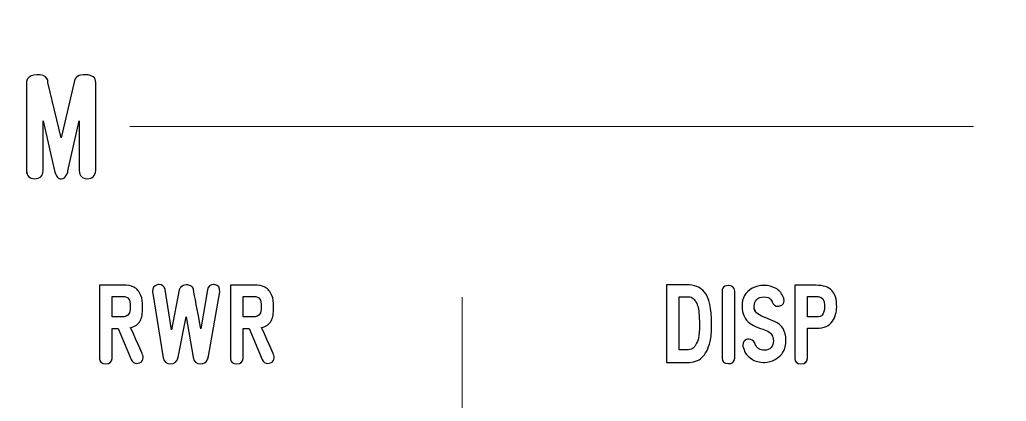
# Model space of a CAD drawing. Header units: millimetres. Extents: x -337 to -166, y 185 to 501.
# Drawn here: x -250.44 to -213.03, y 425.56 to 440.03 of the extents above; entities that cross this region are included whole.
import ezdxf

# ---------------------------------------------------------------- set-up
doc = ezdxf.new("R2010")
doc.units = ezdxf.units.MM
doc.header["$MEASUREMENT"] = 0
doc.layers.add('Layer 1', color=7, linetype='Continuous')

msp = doc.modelspace()

# ---------------------------------------------------------------- linework, layer by layer
at = {"layer": 'Layer 1', "color": 250}
msp.add_open_spline([(-311.1169, 450.5214), (-311.1169, 450.5214), (-166.2022, 448.6773), (-166.2022, 448.6773), (-166.2022, 448.6773), (-166.2022, 448.6773), (-166.2022, 441.2629), (-166.2022, 441.2629), (-166.2022, 441.2629), (-166.2022, 440.7156), (-166.6526, 440.2628), (-167.2023, 440.2628), (-167.2023, 440.2628), (-167.2023, 440.2628), (-170.6737, 440.2628), (-170.6737, 440.2628), (-170.6737, 440.2628), (-170.6737, 440.2628), (-170.6739, 440.2624), (-170.6739, 440.2624), (-170.6739, 440.2624), (-170.7003, 440.2628), (-170.7268, 440.2633), (-170.7533, 440.2633), (-170.7533, 440.2633), (-170.7533, 440.2633), (-170.7731, 440.2635), (-170.7731, 440.2635), (-170.7731, 440.2635), (-174.1442, 440.2612), (-176.8765, 437.5041), (-176.8765, 434.1087), (-176.8765, 434.1087), (-176.8765, 430.7102), (-174.139, 427.9541), (-170.7638, 427.9541), (-170.7638, 427.9541), (-170.7337, 427.9541), (-170.7038, 427.9541), (-170.6737, 427.9549), (-170.6737, 427.9549), (-170.6737, 427.9549), (-170.6737, 427.9541), (-170.6737, 427.9541), (-170.6737, 427.9541), (-170.6737, 427.9541), (-167.2022, 427.9541), (-167.2022, 427.9541), (-167.2022, 427.9541), (-166.654, 427.9541), (-166.2023, 427.4996), (-166.2023, 426.9542), (-166.2023, 426.9542), (-166.2023, 426.9542), (-166.2022, 412.3466), (-166.2022, 412.3466), (-166.2022, 412.3466), (-166.2022, 411.8011), (-166.6543, 411.3465), (-167.2023, 411.3465), (-167.2023, 411.3465), (-167.2023, 411.3465), (-170.6737, 411.3467), (-170.6737, 411.3467), (-170.6737, 411.3467), (-170.6737, 411.3467), (-170.6739, 411.3451), (-170.6739, 411.3451), (-170.6739, 411.3451), (-170.7038, 411.3459), (-170.7336, 411.3465), (-170.7638, 411.3465), (-170.7638, 411.3465), (-174.1391, 411.3467), (-176.8764, 408.59), (-176.8764, 405.1916), (-176.8764, 405.1916), (-176.8764, 405.1916), (-176.8871, 401.4329), (-176.8871, 401.4329), (-176.8871, 401.4329), (-176.8871, 400.8833), (-177.3394, 400.4335), (-177.8871, 400.4335), (-177.8871, 400.4335), (-177.8871, 400.4335), (-299.817, 400.4336), (-299.817, 400.4336), (-299.817, 400.4336), (-300.0898, 400.4336), (-300.33, 400.5321), (-300.5245, 400.7267), (-300.5245, 400.7267), (-300.719, 400.9214), (-300.817, 401.159), (-300.817, 401.4346), (-300.817, 401.4346), (-300.817, 401.4346), (-300.8018, 405.5958), (-300.8018, 405.5958), (-300.8018, 405.5958), (-300.8018, 408.9944), (-303.539, 411.7505), (-306.9143, 411.7505), (-306.9143, 411.7505), (-306.9444, 411.7505), (-306.9744, 411.7497), (-307.0041, 411.7489), (-307.0041, 411.7489), (-307.0041, 411.7489), (-307.0041, 411.7505), (-307.0041, 411.7505), (-307.0041, 411.7505), (-307.0041, 411.7505), (-310.2021, 411.7505), (-310.2021, 411.7505), (-310.2021, 411.7505), (-310.7504, 411.7505), (-311.2021, 412.1997), (-311.2021, 412.7505), (-311.2021, 412.7505), (-311.2021, 412.7505), (-311.2021, 426.9574), (-311.2021, 426.9574), (-311.2021, 426.9574), (-311.2021, 427.508), (-310.7504, 427.9572), (-310.2021, 427.9572), (-310.2021, 427.9572), (-310.2021, 427.9572), (-307.0041, 427.9573), (-307.0041, 427.9573), (-307.0041, 427.9573), (-307.0041, 427.9573), (-307.0043, 427.9593), (-307.0043, 427.9593), (-307.0043, 427.9593), (-306.9756, 427.9587), (-306.9466, 427.9574), (-306.9178, 427.9578), (-306.9178, 427.9578), (-306.9178, 427.9578), (-306.9016, 427.9579), (-306.9016, 427.9579), (-306.9016, 427.9579), (-303.5321, 427.9617), (-300.8018, 430.7181), (-300.8018, 434.1129), (-300.8018, 434.1129), (-300.8018, 437.5117), (-303.539, 440.2676), (-306.9143, 440.2676), (-306.9143, 440.2676), (-306.9444, 440.2678), (-306.9744, 440.2668), (-307.0041, 440.266), (-307.0041, 440.266), (-307.0041, 440.266), (-307.0041, 440.2678), (-307.0041, 440.2678), (-307.0041, 440.2678), (-307.0041, 440.2678), (-310.1021, 440.2678), (-310.1021, 440.2678), (-310.1021, 440.2678), (-310.6511, 440.2678), (-311.1021, 440.7169), (-311.1021, 441.2676), (-311.1021, 441.2676), (-311.1021, 441.2676), (-311.1169, 450.5214), (-311.1169, 450.5214)], degree=3, knots=[0, 0, 0, 0, 0.0227273, 0.0227273, 0.0227273, 0.0227273, 0.0454545, 0.0454545, 0.0454545, 0.0454545, 0.0681818, 0.0681818, 0.0681818, 0.0681818, 0.0909091, 0.0909091, 0.0909091, 0.0909091, 0.1136364, 0.1136364, 0.1136364, 0.1136364, 0.1363636, 0.1363636, 0.1363636, 0.1363636, 0.1590909, 0.1590909, 0.1590909, 0.1590909, 0.1818182, 0.1818182, 0.1818182, 0.1818182, 0.2045455, 0.2045455, 0.2045455, 0.2045455, 0.2272727, 0.2272727, 0.2272727, 0.2272727, 0.25, 0.25, 0.25, 0.25, 0.2727273, 0.2727273, 0.2727273, 0.2727273, 0.2954545, 0.2954545, 0.2954545, 0.2954545, 0.3181818, 0.3181818, 0.3181818, 0.3181818, 0.3409091, 0.3409091, 0.3409091, 0.3409091, 0.3636364, 0.3636364, 0.3636364, 0.3636364, 0.3863636, 0.3863636, 0.3863636, 0.3863636, 0.4090909, 0.4090909, 0.4090909, 0.4090909, 0.4318182, 0.4318182, 0.4318182, 0.4318182, 0.4545455, 0.4545455, 0.4545455, 0.4545455, 0.4772727, 0.4772727, 0.4772727, 0.4772727, 0.5, 0.5, 0.5, 0.5, 0.5227273, 0.5227273, 0.5227273, 0.5227273, 0.5454545, 0.5454545, 0.5454545, 0.5454545, 0.5681818, 0.5681818, 0.5681818, 0.5681818, 0.5909091, 0.5909091, 0.5909091, 0.5909091, 0.6136364, 0.6136364, 0.6136364, 0.6136364, 0.6363636, 0.6363636, 0.6363636, 0.6363636, 0.6590909, 0.6590909, 0.6590909, 0.6590909, 0.6818182, 0.6818182, 0.6818182, 0.6818182, 0.7045455, 0.7045455, 0.7045455, 0.7045455, 0.7272727, 0.7272727, 0.7272727, 0.7272727, 0.75, 0.75, 0.75, 0.75, 0.7727273, 0.7727273, 0.7727273, 0.7727273, 0.7954545, 0.7954545, 0.7954545, 0.7954545, 0.8181818, 0.8181818, 0.8181818, 0.8181818, 0.8409091, 0.8409091, 0.8409091, 0.8409091, 0.8636364, 0.8636364, 0.8636364, 0.8636364, 0.8863636, 0.8863636, 0.8863636, 0.8863636, 0.9090909, 0.9090909, 0.9090909, 0.9090909, 0.9318182, 0.9318182, 0.9318182, 0.9318182, 0.9545455, 0.9545455, 0.9545455, 0.9545455, 1, 1, 1, 1], dxfattribs=at)
at = {"layer": 'Layer 1', "color": 7}
for points, knots in [([(-248.18, 434.3103), (-248.18, 434.3103), (-248.18, 436.1895), (-248.18, 436.1895), (-248.18, 436.1895), (-248.18, 436.1895), (-248.6052, 434.2956), (-248.6052, 434.2956), (-248.6052, 434.2956), (-248.6182, 434.2384), (-248.6345, 434.1885), (-248.6557, 434.1477), (-248.6557, 434.1477), (-248.7063, 434.0465), (-248.7716, 433.9959), (-248.8516, 433.9943), (-248.8516, 433.9943), (-248.9805, 433.9894), (-249.0686, 434.0898), (-249.1143, 434.2954), (-249.1143, 434.2954), (-249.1143, 434.2954), (-249.5517, 436.1887), (-249.5517, 436.1887), (-249.5517, 436.1887), (-249.5517, 436.1887), (-249.5517, 434.3103), (-249.5517, 434.3103), (-249.5517, 434.3103), (-249.5615, 434.0997), (-249.6651, 433.9967), (-249.8626, 434.0016), (-249.8626, 434.0016), (-250.0682, 434.0067), (-250.1735, 434.1093), (-250.1784, 434.3101), (-250.1784, 434.3101), (-250.1784, 434.3101), (-250.1784, 437.6476), (-250.1784, 437.6476), (-250.1784, 437.6476), (-250.1751, 437.7014), (-250.1612, 437.7486), (-250.1351, 437.7886), (-250.1351, 437.7886), (-250.0731, 437.8841), (-249.9581, 437.9347), (-249.7891, 437.9412), (-249.7891, 437.9412), (-249.5949, 437.9478), (-249.466, 437.9004), (-249.4024, 437.8), (-249.4024, 437.8), (-249.3754, 437.7585), (-249.3624, 437.7078), (-249.364, 437.6466), (-249.364, 437.6466), (-249.364, 437.6466), (-248.8614, 435.5513), (-248.8614, 435.5513), (-248.8614, 435.5513), (-248.8614, 435.5513), (-248.3661, 437.6565), (-248.3661, 437.6565), (-248.3661, 437.6565), (-248.3457, 437.8573), (-248.2021, 437.9526), (-247.9361, 437.9412), (-247.9361, 437.9412), (-247.679, 437.9316), (-247.5509, 437.8343), (-247.5509, 437.6491), (-247.5509, 437.6491), (-247.5509, 437.6491), (-247.5509, 434.3103), (-247.5509, 434.3103), (-247.5509, 434.3103), (-247.5762, 434.0997), (-247.6815, 433.9967), (-247.8667, 434.0016), (-247.8667, 434.0016), (-248.0642, 434.0067), (-248.1686, 434.1093), (-248.18, 434.3103)], [0, 0, 0, 0, 0.0454545, 0.0454545, 0.0454545, 0.0454545, 0.0909091, 0.0909091, 0.0909091, 0.0909091, 0.1363636, 0.1363636, 0.1363636, 0.1363636, 0.1818182, 0.1818182, 0.1818182, 0.1818182, 0.2272727, 0.2272727, 0.2272727, 0.2272727, 0.2727273, 0.2727273, 0.2727273, 0.2727273, 0.3181818, 0.3181818, 0.3181818, 0.3181818, 0.3636364, 0.3636364, 0.3636364, 0.3636364, 0.4090909, 0.4090909, 0.4090909, 0.4090909, 0.4545455, 0.4545455, 0.4545455, 0.4545455, 0.5, 0.5, 0.5, 0.5, 0.5454545, 0.5454545, 0.5454545, 0.5454545, 0.5909091, 0.5909091, 0.5909091, 0.5909091, 0.6363636, 0.6363636, 0.6363636, 0.6363636, 0.6818182, 0.6818182, 0.6818182, 0.6818182, 0.7272727, 0.7272727, 0.7272727, 0.7272727, 0.7727273, 0.7727273, 0.7727273, 0.7727273, 0.8181818, 0.8181818, 0.8181818, 0.8181818, 0.8636364, 0.8636364, 0.8636364, 0.8636364, 0.9090909, 0.9090909, 0.9090909, 0.9090909, 1, 1, 1, 1]), ([(-248.18, 434.3103), (-248.18, 434.3103), (-248.18, 436.1895), (-248.18, 436.1895), (-248.18, 436.1895), (-248.18, 436.1895), (-248.6052, 434.2956), (-248.6052, 434.2956), (-248.6052, 434.2956), (-248.6182, 434.2384), (-248.6345, 434.1885), (-248.6557, 434.1477), (-248.6557, 434.1477), (-248.7063, 434.0465), (-248.7716, 433.9959), (-248.8516, 433.9943), (-248.8516, 433.9943), (-248.9805, 433.9894), (-249.0686, 434.0898), (-249.1143, 434.2954), (-249.1143, 434.2954), (-249.1143, 434.2954), (-249.5517, 436.1887), (-249.5517, 436.1887), (-249.5517, 436.1887), (-249.5517, 436.1887), (-249.5517, 434.3103), (-249.5517, 434.3103), (-249.5517, 434.3103), (-249.5615, 434.0997), (-249.6651, 433.9967), (-249.8626, 434.0016), (-249.8626, 434.0016), (-250.0682, 434.0067), (-250.1784, 434.1093), (-250.1784, 434.3101), (-250.1784, 434.3101), (-250.1784, 434.3101), (-250.1784, 437.6476), (-250.1784, 437.6476), (-250.1784, 437.6476), (-250.1784, 437.7014), (-250.1612, 437.7486), (-250.1351, 437.7886), (-250.1351, 437.7886), (-250.0731, 437.8841), (-249.9581, 437.9347), (-249.7891, 437.9412), (-249.7891, 437.9412), (-249.5949, 437.9478), (-249.466, 437.9004), (-249.4024, 437.8), (-249.4024, 437.8), (-249.3754, 437.7585), (-249.364, 437.7078), (-249.364, 437.6466), (-249.364, 437.6466), (-249.364, 437.6466), (-248.8614, 435.5513), (-248.8614, 435.5513), (-248.8614, 435.5513), (-248.8614, 435.5513), (-248.3661, 437.6565), (-248.3661, 437.6565), (-248.3661, 437.6565), (-248.3457, 437.8573), (-248.2021, 437.9526), (-247.9361, 437.9412), (-247.9361, 437.9412), (-247.679, 437.9316), (-247.5509, 437.8343), (-247.5509, 437.6491), (-247.5509, 437.6491), (-247.5509, 437.6491), (-247.5509, 434.3103), (-247.5509, 434.3103), (-247.5509, 434.3103), (-247.5762, 434.0997), (-247.6815, 433.9967), (-247.8667, 434.0016), (-247.8667, 434.0016), (-248.0642, 434.0067), (-248.1686, 434.1093), (-248.18, 434.3103)], [0, 0, 0, 0, 0.0454545, 0.0454545, 0.0454545, 0.0454545, 0.0909091, 0.0909091, 0.0909091, 0.0909091, 0.1363636, 0.1363636, 0.1363636, 0.1363636, 0.1818182, 0.1818182, 0.1818182, 0.1818182, 0.2272727, 0.2272727, 0.2272727, 0.2272727, 0.2727273, 0.2727273, 0.2727273, 0.2727273, 0.3181818, 0.3181818, 0.3181818, 0.3181818, 0.3636364, 0.3636364, 0.3636364, 0.3636364, 0.4090909, 0.4090909, 0.4090909, 0.4090909, 0.4545455, 0.4545455, 0.4545455, 0.4545455, 0.5, 0.5, 0.5, 0.5, 0.5454545, 0.5454545, 0.5454545, 0.5454545, 0.5909091, 0.5909091, 0.5909091, 0.5909091, 0.6363636, 0.6363636, 0.6363636, 0.6363636, 0.6818182, 0.6818182, 0.6818182, 0.6818182, 0.7272727, 0.7272727, 0.7272727, 0.7272727, 0.7727273, 0.7727273, 0.7727273, 0.7727273, 0.8181818, 0.8181818, 0.8181818, 0.8181818, 0.8636364, 0.8636364, 0.8636364, 0.8636364, 0.9090909, 0.9090909, 0.9090909, 0.9090909, 1, 1, 1, 1]), ([(-246.2044, 427.1514), (-246.2044, 427.1514), (-246.7025, 428.3228), (-246.7025, 428.3228), (-246.7025, 428.3228), (-246.7822, 428.3266), (-246.8589, 428.3271), (-246.9325, 428.3246), (-246.9325, 428.3246), (-246.9325, 428.3246), (-246.9325, 427.1875), (-246.9325, 427.1875), (-246.9325, 427.1875), (-246.9453, 427.0482), (-247.0226, 426.9789), (-247.1643, 426.9789), (-247.1643, 426.9789), (-247.3318, 426.979), (-247.4146, 427.0482), (-247.4121, 427.1875), (-247.4121, 427.1875), (-247.4121, 427.1875), (-247.4121, 429.9655), (-247.4121, 429.9655), (-247.4121, 429.9655), (-247.4121, 429.9655), (-246.5227, 429.9655), (-246.5227, 429.9655), (-246.5227, 429.9655), (-246.3504, 429.9655), (-246.2124, 429.939), (-246.1093, 429.8863), (-246.1093, 429.8863), (-245.9909, 429.825), (-245.9008, 429.7207), (-245.8394, 429.5716), (-245.8394, 429.5716), (-245.7965, 429.4674), (-245.775, 429.3232), (-245.775, 429.1386), (-245.775, 429.1386), (-245.775, 428.8995), (-245.8063, 428.7227), (-245.8683, 428.6086), (-245.8683, 428.6086), (-245.937, 428.4829), (-246.0596, 428.3989), (-246.2369, 428.3572), (-246.2369, 428.3572), (-246.2369, 428.3572), (-246.2387, 428.3627), (-246.2387, 428.3627), (-246.2387, 428.3627), (-245.9222, 427.6616), (-245.7652, 427.3095), (-245.7677, 427.3058), (-245.7677, 427.3058), (-245.7609, 427.2796), (-245.7573, 427.2525), (-245.7573, 427.2249), (-245.7573, 427.2249), (-245.7573, 427.1157), (-245.8039, 427.0464), (-245.8971, 427.0163), (-245.8971, 427.0163), (-245.9308, 427.006), (-245.9621, 427.0004), (-245.9922, 427.0004), (-245.9922, 427.0004), (-246.0903, 427.0004), (-246.1608, 427.0507), (-246.2044, 427.1514)], [0, 0, 0, 0, 0.0526316, 0.0526316, 0.0526316, 0.0526316, 0.1052632, 0.1052632, 0.1052632, 0.1052632, 0.1578947, 0.1578947, 0.1578947, 0.1578947, 0.2105263, 0.2105263, 0.2105263, 0.2105263, 0.2631579, 0.2631579, 0.2631579, 0.2631579, 0.3157895, 0.3157895, 0.3157895, 0.3157895, 0.3684211, 0.3684211, 0.3684211, 0.3684211, 0.4210526, 0.4210526, 0.4210526, 0.4210526, 0.4736842, 0.4736842, 0.4736842, 0.4736842, 0.5263158, 0.5263158, 0.5263158, 0.5263158, 0.5789474, 0.5789474, 0.5789474, 0.5789474, 0.6315789, 0.6315789, 0.6315789, 0.6315789, 0.6842105, 0.6842105, 0.6842105, 0.6842105, 0.7368421, 0.7368421, 0.7368421, 0.7368421, 0.7894737, 0.7894737, 0.7894737, 0.7894737, 0.8421053, 0.8421053, 0.8421053, 0.8421053, 0.8947368, 0.8947368, 0.8947368, 0.8947368, 1, 1, 1, 1]), ([(-246.2044, 427.1514), (-246.2044, 427.1514), (-246.7025, 428.3228), (-246.7025, 428.3228), (-246.7025, 428.3228), (-246.7822, 428.3266), (-246.8589, 428.3271), (-246.9325, 428.3246), (-246.9325, 428.3246), (-246.9325, 428.3246), (-246.9325, 427.1875), (-246.9325, 427.1875), (-246.9325, 427.1875), (-246.9453, 427.0482), (-247.0226, 426.9789), (-247.1643, 426.9789), (-247.1643, 426.9789), (-247.3318, 426.979), (-247.4121, 427.0482), (-247.4121, 427.1875), (-247.4121, 427.1875), (-247.4121, 427.1875), (-247.4121, 429.9655), (-247.4121, 429.9655), (-247.4121, 429.9655), (-247.4121, 429.9655), (-246.5227, 429.9655), (-246.5227, 429.9655), (-246.5227, 429.9655), (-246.3504, 429.9655), (-246.2124, 429.939), (-246.1093, 429.8863), (-246.1093, 429.8863), (-245.9909, 429.825), (-245.9008, 429.7207), (-245.8394, 429.5716), (-245.8394, 429.5716), (-245.7965, 429.4674), (-245.775, 429.3232), (-245.775, 429.1386), (-245.775, 429.1386), (-245.775, 428.8995), (-245.8063, 428.7227), (-245.8683, 428.6086), (-245.8683, 428.6086), (-245.937, 428.4829), (-246.0596, 428.3989), (-246.2369, 428.3572), (-246.2369, 428.3572), (-246.2369, 428.3572), (-246.2387, 428.3627), (-246.2387, 428.3627), (-246.2387, 428.3627), (-245.9222, 427.6616), (-245.7677, 427.3058), (-245.7677, 427.3058), (-245.7677, 427.3058), (-245.7609, 427.2796), (-245.7573, 427.2525), (-245.7573, 427.2249), (-245.7573, 427.2249), (-245.7573, 427.1157), (-245.8039, 427.0464), (-245.8971, 427.0163), (-245.8971, 427.0163), (-245.9308, 427.006), (-245.9621, 427.0004), (-245.9922, 427.0004), (-245.9922, 427.0004), (-246.0903, 427.0004), (-246.1608, 427.0507), (-246.2044, 427.1514)], [0, 0, 0, 0, 0.0526316, 0.0526316, 0.0526316, 0.0526316, 0.1052632, 0.1052632, 0.1052632, 0.1052632, 0.1578947, 0.1578947, 0.1578947, 0.1578947, 0.2105263, 0.2105263, 0.2105263, 0.2105263, 0.2631579, 0.2631579, 0.2631579, 0.2631579, 0.3157895, 0.3157895, 0.3157895, 0.3157895, 0.3684211, 0.3684211, 0.3684211, 0.3684211, 0.4210526, 0.4210526, 0.4210526, 0.4210526, 0.4736842, 0.4736842, 0.4736842, 0.4736842, 0.5263158, 0.5263158, 0.5263158, 0.5263158, 0.5789474, 0.5789474, 0.5789474, 0.5789474, 0.6315789, 0.6315789, 0.6315789, 0.6315789, 0.6842105, 0.6842105, 0.6842105, 0.6842105, 0.7368421, 0.7368421, 0.7368421, 0.7368421, 0.7894737, 0.7894737, 0.7894737, 0.7894737, 0.8421053, 0.8421053, 0.8421053, 0.8421053, 0.8947368, 0.8947368, 0.8947368, 0.8947368, 1, 1, 1, 1]), ([(-243.2785, 427.2685), (-243.2865, 427.2133), (-243.3025, 427.166), (-243.3252, 427.1261), (-243.3252, 427.1261), (-243.3779, 427.0306), (-243.4602, 426.982), (-243.5724, 426.9808), (-243.5724, 426.9808), (-243.7386, 426.9784), (-243.8343, 427.0636), (-243.8595, 427.2359), (-243.8595, 427.2359), (-243.8595, 427.2359), (-244.1214, 428.7602), (-244.1214, 428.7602), (-244.1214, 428.7602), (-244.1214, 428.7602), (-244.4287, 427.236), (-244.4287, 427.236), (-244.4287, 427.236), (-244.4697, 427.06), (-244.5655, 426.9746), (-244.7163, 426.9808), (-244.7163, 426.9808), (-244.8788, 426.9869), (-244.9715, 427.0636), (-244.993, 427.2108), (-244.993, 427.2108), (-244.993, 427.2108), (-245.3971, 429.7244), (-245.3971, 429.7244), (-245.3971, 429.7244), (-245.4081, 429.8637), (-245.3493, 429.9482), (-245.2205, 429.9777), (-245.2205, 429.9777), (-245.1953, 429.9839), (-245.1715, 429.9869), (-245.1488, 429.9869), (-245.1488, 429.9869), (-245.0353, 429.9869), (-244.9599, 429.9255), (-244.9212, 429.8022), (-244.9212, 429.8022), (-244.9212, 429.8022), (-244.6802, 428.2676), (-244.6802, 428.2676), (-244.6802, 428.2676), (-244.6802, 428.2676), (-244.3906, 429.7821), (-244.3906, 429.7821), (-244.3906, 429.7821), (-244.3765, 429.8188), (-244.3581, 429.8507), (-244.3348, 429.8771), (-244.3348, 429.8771), (-244.2801, 429.9417), (-244.2085, 429.9752), (-244.1214, 429.9777), (-244.1214, 429.9777), (-244.0588, 429.9802), (-244.0036, 429.9672), (-243.9539, 429.9396), (-243.9539, 429.9396), (-243.8968, 429.9091), (-243.8625, 429.8642), (-243.8515, 429.8071), (-243.8515, 429.8071), (-243.7986, 429.5448), (-243.7037, 429.046), (-243.5657, 428.3118), (-243.5657, 428.3118), (-243.5657, 428.3118), (-243.3203, 429.7895), (-243.3203, 429.7895), (-243.3203, 429.7895), (-243.2841, 429.9212), (-243.2069, 429.9869), (-243.0885, 429.9869), (-243.0885, 429.9869), (-243.0688, 429.9869), (-243.0492, 429.985), (-243.029, 429.9813), (-243.029, 429.9813), (-242.8996, 429.9587), (-242.8407, 429.8666), (-242.8529, 429.7066), (-242.8529, 429.7066), (-242.8529, 429.7066), (-243.2785, 427.2685), (-243.2785, 427.2685)], [0, 0, 0, 0, 0.0416667, 0.0416667, 0.0416667, 0.0416667, 0.0833333, 0.0833333, 0.0833333, 0.0833333, 0.125, 0.125, 0.125, 0.125, 0.1666667, 0.1666667, 0.1666667, 0.1666667, 0.2083333, 0.2083333, 0.2083333, 0.2083333, 0.25, 0.25, 0.25, 0.25, 0.2916667, 0.2916667, 0.2916667, 0.2916667, 0.3333333, 0.3333333, 0.3333333, 0.3333333, 0.375, 0.375, 0.375, 0.375, 0.4166667, 0.4166667, 0.4166667, 0.4166667, 0.4583333, 0.4583333, 0.4583333, 0.4583333, 0.5, 0.5, 0.5, 0.5, 0.5416667, 0.5416667, 0.5416667, 0.5416667, 0.5833333, 0.5833333, 0.5833333, 0.5833333, 0.625, 0.625, 0.625, 0.625, 0.6666667, 0.6666667, 0.6666667, 0.6666667, 0.7083333, 0.7083333, 0.7083333, 0.7083333, 0.75, 0.75, 0.75, 0.75, 0.7916667, 0.7916667, 0.7916667, 0.7916667, 0.8333333, 0.8333333, 0.8333333, 0.8333333, 0.875, 0.875, 0.875, 0.875, 0.9166667, 0.9166667, 0.9166667, 0.9166667, 1, 1, 1, 1]), ([(-243.2785, 427.2685), (-243.2865, 427.2133), (-243.3025, 427.166), (-243.3252, 427.1261), (-243.3252, 427.1261), (-243.3779, 427.0306), (-243.4602, 426.982), (-243.5724, 426.9808), (-243.5724, 426.9808), (-243.7386, 426.9784), (-243.8343, 427.0636), (-243.8595, 427.2359), (-243.8595, 427.2359), (-243.8595, 427.2359), (-244.1214, 428.7602), (-244.1214, 428.7602), (-244.1214, 428.7602), (-244.1214, 428.7602), (-244.4287, 427.236), (-244.4287, 427.236), (-244.4287, 427.236), (-244.4697, 427.06), (-244.5655, 426.9746), (-244.7163, 426.9808), (-244.7163, 426.9808), (-244.8788, 426.9869), (-244.9715, 427.0636), (-244.993, 427.2108), (-244.993, 427.2108), (-244.993, 427.2108), (-245.3971, 429.7244), (-245.3971, 429.7244), (-245.3971, 429.7244), (-245.4081, 429.8637), (-245.3493, 429.9482), (-245.2205, 429.9777), (-245.2205, 429.9777), (-245.2205, 429.9777), (-245.1488, 429.9869), (-245.1488, 429.9869), (-245.1488, 429.9869), (-245.0353, 429.9869), (-244.9599, 429.9255), (-244.9212, 429.8022), (-244.9212, 429.8022), (-244.9212, 429.8022), (-244.6802, 428.2676), (-244.6802, 428.2676), (-244.6802, 428.2676), (-244.6802, 428.2676), (-244.3906, 429.7821), (-244.3906, 429.7821), (-244.3906, 429.7821), (-244.3765, 429.8188), (-244.3581, 429.8507), (-244.3348, 429.8771), (-244.3348, 429.8771), (-244.2801, 429.9417), (-244.2085, 429.9752), (-244.1214, 429.9777), (-244.1214, 429.9777), (-244.0588, 429.9802), (-244.0036, 429.9672), (-243.9539, 429.9396), (-243.9539, 429.9396), (-243.8968, 429.9091), (-243.8625, 429.8642), (-243.8515, 429.8071), (-243.8515, 429.8071), (-243.7986, 429.5448), (-243.7037, 429.046), (-243.5657, 428.3118), (-243.5657, 428.3118), (-243.5657, 428.3118), (-243.3203, 429.7895), (-243.3203, 429.7895), (-243.3203, 429.7895), (-243.2841, 429.9212), (-243.2069, 429.9869), (-243.0885, 429.9869), (-243.0885, 429.9869), (-243.0885, 429.9869), (-243.029, 429.9813), (-243.029, 429.9813), (-243.029, 429.9813), (-242.8996, 429.9587), (-242.8407, 429.8666), (-242.8529, 429.7066), (-242.8529, 429.7066), (-242.8529, 429.7066), (-243.2785, 427.2685), (-243.2785, 427.2685)], [0, 0, 0, 0, 0.0416667, 0.0416667, 0.0416667, 0.0416667, 0.0833333, 0.0833333, 0.0833333, 0.0833333, 0.125, 0.125, 0.125, 0.125, 0.1666667, 0.1666667, 0.1666667, 0.1666667, 0.2083333, 0.2083333, 0.2083333, 0.2083333, 0.25, 0.25, 0.25, 0.25, 0.2916667, 0.2916667, 0.2916667, 0.2916667, 0.3333333, 0.3333333, 0.3333333, 0.3333333, 0.375, 0.375, 0.375, 0.375, 0.4166667, 0.4166667, 0.4166667, 0.4166667, 0.4583333, 0.4583333, 0.4583333, 0.4583333, 0.5, 0.5, 0.5, 0.5, 0.5416667, 0.5416667, 0.5416667, 0.5416667, 0.5833333, 0.5833333, 0.5833333, 0.5833333, 0.625, 0.625, 0.625, 0.625, 0.6666667, 0.6666667, 0.6666667, 0.6666667, 0.7083333, 0.7083333, 0.7083333, 0.7083333, 0.75, 0.75, 0.75, 0.75, 0.7916667, 0.7916667, 0.7916667, 0.7916667, 0.8333333, 0.8333333, 0.8333333, 0.8333333, 0.875, 0.875, 0.875, 0.875, 0.9166667, 0.9166667, 0.9166667, 0.9166667, 1, 1, 1, 1]), ([(-241.2373, 427.1514), (-241.2373, 427.1514), (-241.7354, 428.3228), (-241.7354, 428.3228), (-241.7354, 428.3228), (-241.815, 428.3266), (-241.8918, 428.3271), (-241.9654, 428.3246), (-241.9654, 428.3246), (-241.9654, 428.3246), (-241.9653, 427.1875), (-241.9653, 427.1875), (-241.9653, 427.1875), (-241.9781, 427.0482), (-242.0555, 426.9789), (-242.1972, 426.9789), (-242.1972, 426.9789), (-242.3646, 426.979), (-242.4475, 427.0482), (-242.445, 427.1875), (-242.445, 427.1875), (-242.445, 427.1875), (-242.445, 429.9655), (-242.445, 429.9655), (-242.445, 429.9655), (-242.445, 429.9655), (-241.5556, 429.9655), (-241.5556, 429.9655), (-241.5556, 429.9655), (-241.3832, 429.9655), (-241.2453, 429.939), (-241.1422, 429.8863), (-241.1422, 429.8863), (-241.0238, 429.825), (-240.9337, 429.7207), (-240.8723, 429.5716), (-240.8723, 429.5716), (-240.8294, 429.4674), (-240.8079, 429.3232), (-240.8079, 429.1386), (-240.8079, 429.1386), (-240.8079, 428.8995), (-240.8392, 428.7227), (-240.9012, 428.6086), (-240.9012, 428.6086), (-240.9699, 428.4829), (-241.0925, 428.3989), (-241.2698, 428.3572), (-241.2698, 428.3572), (-241.2698, 428.3572), (-241.2715, 428.3627), (-241.2715, 428.3627), (-241.2715, 428.3627), (-240.9551, 427.6616), (-240.7981, 427.3095), (-240.8006, 427.3058), (-240.8006, 427.3058), (-240.7938, 427.2796), (-240.7902, 427.2525), (-240.7902, 427.2249), (-240.7902, 427.2249), (-240.7902, 427.1157), (-240.8368, 427.0464), (-240.93, 427.0163), (-240.93, 427.0163), (-240.9636, 427.006), (-240.995, 427.0004), (-241.0251, 427.0004), (-241.0251, 427.0004), (-241.1232, 427.0004), (-241.1937, 427.0507), (-241.2373, 427.1514)], [0, 0, 0, 0, 0.0526316, 0.0526316, 0.0526316, 0.0526316, 0.1052632, 0.1052632, 0.1052632, 0.1052632, 0.1578947, 0.1578947, 0.1578947, 0.1578947, 0.2105263, 0.2105263, 0.2105263, 0.2105263, 0.2631579, 0.2631579, 0.2631579, 0.2631579, 0.3157895, 0.3157895, 0.3157895, 0.3157895, 0.3684211, 0.3684211, 0.3684211, 0.3684211, 0.4210526, 0.4210526, 0.4210526, 0.4210526, 0.4736842, 0.4736842, 0.4736842, 0.4736842, 0.5263158, 0.5263158, 0.5263158, 0.5263158, 0.5789474, 0.5789474, 0.5789474, 0.5789474, 0.6315789, 0.6315789, 0.6315789, 0.6315789, 0.6842105, 0.6842105, 0.6842105, 0.6842105, 0.7368421, 0.7368421, 0.7368421, 0.7368421, 0.7894737, 0.7894737, 0.7894737, 0.7894737, 0.8421053, 0.8421053, 0.8421053, 0.8421053, 0.8947368, 0.8947368, 0.8947368, 0.8947368, 1, 1, 1, 1]), ([(-241.2373, 427.1514), (-241.2373, 427.1514), (-241.7354, 428.3228), (-241.7354, 428.3228), (-241.7354, 428.3228), (-241.815, 428.3266), (-241.8918, 428.3271), (-241.9654, 428.3246), (-241.9654, 428.3246), (-241.9654, 428.3246), (-241.9653, 427.1875), (-241.9653, 427.1875), (-241.9653, 427.1875), (-241.9781, 427.0482), (-242.0555, 426.9789), (-242.1972, 426.9789), (-242.1972, 426.9789), (-242.3646, 426.979), (-242.445, 427.0482), (-242.445, 427.1875), (-242.445, 427.1875), (-242.445, 427.1875), (-242.445, 429.9655), (-242.445, 429.9655), (-242.445, 429.9655), (-242.445, 429.9655), (-241.5556, 429.9655), (-241.5556, 429.9655), (-241.5556, 429.9655), (-241.3832, 429.9655), (-241.2453, 429.939), (-241.1422, 429.8863), (-241.1422, 429.8863), (-241.0238, 429.825), (-240.9337, 429.7207), (-240.8723, 429.5716), (-240.8723, 429.5716), (-240.8294, 429.4674), (-240.8079, 429.3232), (-240.8079, 429.1386), (-240.8079, 429.1386), (-240.8079, 428.8995), (-240.8392, 428.7227), (-240.9012, 428.6086), (-240.9012, 428.6086), (-240.9699, 428.4829), (-241.0925, 428.3989), (-241.2698, 428.3572), (-241.2698, 428.3572), (-241.2698, 428.3572), (-241.2715, 428.3627), (-241.2715, 428.3627), (-241.2715, 428.3627), (-240.9551, 427.6616), (-240.8006, 427.3058), (-240.8006, 427.3058), (-240.8006, 427.3058), (-240.7938, 427.2796), (-240.7902, 427.2525), (-240.7902, 427.2249), (-240.7902, 427.2249), (-240.7902, 427.1157), (-240.8368, 427.0464), (-240.93, 427.0163), (-240.93, 427.0163), (-240.9636, 427.006), (-240.995, 427.0004), (-241.0251, 427.0004), (-241.0251, 427.0004), (-241.1232, 427.0004), (-241.1937, 427.0507), (-241.2373, 427.1514)], [0, 0, 0, 0, 0.0526316, 0.0526316, 0.0526316, 0.0526316, 0.1052632, 0.1052632, 0.1052632, 0.1052632, 0.1578947, 0.1578947, 0.1578947, 0.1578947, 0.2105263, 0.2105263, 0.2105263, 0.2105263, 0.2631579, 0.2631579, 0.2631579, 0.2631579, 0.3157895, 0.3157895, 0.3157895, 0.3157895, 0.3684211, 0.3684211, 0.3684211, 0.3684211, 0.4210526, 0.4210526, 0.4210526, 0.4210526, 0.4736842, 0.4736842, 0.4736842, 0.4736842, 0.5263158, 0.5263158, 0.5263158, 0.5263158, 0.5789474, 0.5789474, 0.5789474, 0.5789474, 0.6315789, 0.6315789, 0.6315789, 0.6315789, 0.6842105, 0.6842105, 0.6842105, 0.6842105, 0.7368421, 0.7368421, 0.7368421, 0.7368421, 0.7894737, 0.7894737, 0.7894737, 0.7894737, 0.8421053, 0.8421053, 0.8421053, 0.8421053, 0.8947368, 0.8947368, 0.8947368, 0.8947368, 1, 1, 1, 1]), ([(-224.2576, 427.8333), (-224.328, 427.5493), (-224.4312, 427.3448), (-224.5667, 427.2209), (-224.5667, 427.2209), (-224.7017, 427.0971), (-224.8912, 427.0351), (-225.1341, 427.0351), (-225.1341, 427.0351), (-225.1341, 427.0351), (-225.9106, 427.0351), (-225.9106, 427.0351), (-225.9106, 427.0351), (-225.9106, 427.0351), (-225.9106, 429.9823), (-225.9106, 429.9823), (-225.9106, 429.9823), (-225.9106, 429.9823), (-225.1629, 429.9823), (-225.1629, 429.9823), (-225.1629, 429.9823), (-224.8538, 429.9823), (-224.6256, 429.8921), (-224.4784, 429.7112), (-224.4784, 429.7112), (-224.2938, 429.4845), (-224.2018, 429.0776), (-224.2018, 428.4906), (-224.2018, 428.4906), (-224.2017, 428.203), (-224.2202, 427.984), (-224.2576, 427.8333)], [0, 0, 0, 0, 0.1111111, 0.1111111, 0.1111111, 0.1111111, 0.2222222, 0.2222222, 0.2222222, 0.2222222, 0.3333333, 0.3333333, 0.3333333, 0.3333333, 0.4444444, 0.4444444, 0.4444444, 0.4444444, 0.5555556, 0.5555556, 0.5555556, 0.5555556, 0.6666667, 0.6666667, 0.6666667, 0.6666667, 0.7777778, 0.7777778, 0.7777778, 0.7777778, 1, 1, 1, 1]), ([(-224.2576, 427.8333), (-224.328, 427.5493), (-224.4312, 427.3448), (-224.5667, 427.2209), (-224.5667, 427.2209), (-224.7017, 427.0971), (-224.8912, 427.0351), (-225.1341, 427.0351), (-225.1341, 427.0351), (-225.1341, 427.0351), (-225.9106, 427.0351), (-225.9106, 427.0351), (-225.9106, 427.0351), (-225.9106, 427.0351), (-225.9106, 429.9823), (-225.9106, 429.9823), (-225.9106, 429.9823), (-225.9106, 429.9823), (-225.1629, 429.9823), (-225.1629, 429.9823), (-225.1629, 429.9823), (-224.8538, 429.9823), (-224.6256, 429.8921), (-224.4784, 429.7112), (-224.4784, 429.7112), (-224.2938, 429.4845), (-224.2018, 429.0776), (-224.2018, 428.4906), (-224.2018, 428.4906), (-224.2018, 428.203), (-224.2202, 427.984), (-224.2576, 427.8333)], [0, 0, 0, 0, 0.1111111, 0.1111111, 0.1111111, 0.1111111, 0.2222222, 0.2222222, 0.2222222, 0.2222222, 0.3333333, 0.3333333, 0.3333333, 0.3333333, 0.4444444, 0.4444444, 0.4444444, 0.4444444, 0.5555556, 0.5555556, 0.5555556, 0.5555556, 0.6666667, 0.6666667, 0.6666667, 0.6666667, 0.7777778, 0.7777778, 0.7777778, 0.7777778, 1, 1, 1, 1]), ([(-223.8066, 427.1971), (-223.8066, 427.1971), (-223.8066, 429.7414), (-223.8066, 429.7414), (-223.8066, 429.7414), (-223.8054, 429.7823), (-223.7963, 429.8167), (-223.7798, 429.8455), (-223.7798, 429.8455), (-223.7416, 429.9149), (-223.67, 429.9504), (-223.5663, 429.9516), (-223.5663, 429.9516), (-223.4185, 429.953), (-223.3394, 429.8829), (-223.3271, 429.7413), (-223.3271, 429.7413), (-223.3271, 429.7413), (-223.327, 427.1971), (-223.327, 427.1971), (-223.327, 427.1971), (-223.3437, 427.0542), (-223.4234, 426.9848), (-223.5663, 426.9885), (-223.5663, 426.9885), (-223.7287, 426.9923), (-223.8092, 427.0615), (-223.8066, 427.1971)], [0, 0, 0, 0, 0.125, 0.125, 0.125, 0.125, 0.25, 0.25, 0.25, 0.25, 0.375, 0.375, 0.375, 0.375, 0.5, 0.5, 0.5, 0.5, 0.625, 0.625, 0.625, 0.625, 0.75, 0.75, 0.75, 0.75, 1, 1, 1, 1]), ([(-223.8066, 427.1971), (-223.8066, 427.1971), (-223.8066, 429.7414), (-223.8066, 429.7414), (-223.8066, 429.7414), (-223.8066, 429.7823), (-223.7963, 429.8167), (-223.7798, 429.8455), (-223.7798, 429.8455), (-223.7416, 429.9149), (-223.67, 429.9504), (-223.5663, 429.9516), (-223.5663, 429.9516), (-223.4185, 429.953), (-223.3394, 429.8829), (-223.3271, 429.7413), (-223.3271, 429.7413), (-223.3271, 429.7413), (-223.327, 427.1971), (-223.327, 427.1971), (-223.327, 427.1971), (-223.3437, 427.0542), (-223.4234, 426.9848), (-223.5663, 426.9885), (-223.5663, 426.9885), (-223.7287, 426.9923), (-223.8066, 427.0615), (-223.8066, 427.1971)], [0, 0, 0, 0, 0.125, 0.125, 0.125, 0.125, 0.25, 0.25, 0.25, 0.25, 0.375, 0.375, 0.375, 0.375, 0.5, 0.5, 0.5, 0.5, 0.625, 0.625, 0.625, 0.625, 0.75, 0.75, 0.75, 0.75, 1, 1, 1, 1]), ([(-221.4826, 427.4394), (-221.5593, 427.3197), (-221.6612, 427.2234), (-221.7882, 427.1504), (-221.7882, 427.1504), (-221.9187, 427.075), (-222.0538, 427.0369), (-222.1924, 427.0369), (-222.1924, 427.0369), (-222.3843, 427.0369), (-222.5383, 427.0749), (-222.6542, 427.1504), (-222.6542, 427.1504), (-222.7849, 427.2352), (-222.8763, 427.3197), (-222.9278, 427.4037), (-222.9278, 427.4037), (-222.9382, 427.4227), (-222.9615, 427.4835), (-222.9977, 427.5853), (-222.9977, 427.5853), (-223.0105, 427.6221), (-223.0174, 427.6607), (-223.0174, 427.7), (-223.0174, 427.7), (-223.0173, 427.8019), (-222.9707, 427.8693), (-222.8775, 427.9012), (-222.8775, 427.9012), (-222.8487, 427.9111), (-222.8205, 427.9159), (-222.7929, 427.9159), (-222.7929, 427.9159), (-222.702, 427.916), (-222.6272, 427.8686), (-222.5684, 427.7736), (-222.5684, 427.7736), (-222.5684, 427.7656), (-222.5604, 427.7447), (-222.5451, 427.7128), (-222.5451, 427.7128), (-222.477, 427.5676), (-222.3598, 427.4951), (-222.1948, 427.4951), (-222.1948, 427.4951), (-222.0905, 427.4951), (-222.0071, 427.5307), (-221.9452, 427.6012), (-221.9452, 427.6012), (-221.8863, 427.667), (-221.8569, 427.7533), (-221.8569, 427.8601), (-221.8569, 427.8601), (-221.8569, 427.9436), (-221.8796, 428.0201), (-221.9249, 428.0901), (-221.9249, 428.0901), (-221.9752, 428.1656), (-222.0452, 428.2183), (-222.1335, 428.2483), (-222.1335, 428.2483), (-222.2028, 428.2748), (-222.3071, 428.3121), (-222.4463, 428.3612), (-222.4463, 428.3612), (-222.5646, 428.4024), (-222.6628, 428.4526), (-222.7407, 428.5121), (-222.7407, 428.5121), (-222.9455, 428.6679), (-223.048, 428.8819), (-223.048, 429.1536), (-223.048, 429.1536), (-223.0479, 429.4775), (-222.9211, 429.7081), (-222.6671, 429.8455), (-222.6671, 429.8455), (-222.5351, 429.9175), (-222.3844, 429.9535), (-222.2145, 429.9535), (-222.2145, 429.9535), (-222.0513, 429.9536), (-221.9053, 429.9179), (-221.7759, 429.8474), (-221.7759, 429.8474), (-221.6514, 429.7782), (-221.5588, 429.6781), (-221.4993, 429.5474), (-221.4993, 429.5474), (-221.4993, 429.5474), (-221.476, 429.4936), (-221.476, 429.4936), (-221.476, 429.4936), (-221.4747, 429.491), (-221.4741, 429.4885), (-221.4741, 429.4861), (-221.4741, 429.4861), (-221.476, 429.491), (-221.4772, 429.4935), (-221.4772, 429.4935), (-221.4772, 429.4935), (-221.4772, 429.4924), (-221.4747, 429.4836), (-221.4686, 429.4683), (-221.4686, 429.4683), (-221.4599, 429.4408), (-221.4557, 429.4119), (-221.4557, 429.3818), (-221.4557, 429.3818), (-221.4556, 429.2769), (-221.5066, 429.2082), (-221.6084, 429.177), (-221.6084, 429.177), (-221.6359, 429.168), (-221.6624, 429.1628), (-221.6876, 429.1628), (-221.6876, 429.1628), (-221.7845, 429.1628), (-221.8575, 429.2181), (-221.9053, 429.3278), (-221.9053, 429.3278), (-221.9078, 429.3428), (-221.928, 429.3788), (-221.966, 429.4376), (-221.966, 429.4376), (-222.0108, 429.4916), (-222.0906, 429.5186), (-222.2071, 429.5186), (-222.2071, 429.5186), (-222.3376, 429.5186), (-222.434, 429.483), (-222.4966, 429.4125), (-222.4966, 429.4125), (-222.5499, 429.3505), (-222.58, 429.2696), (-222.5862, 429.1702), (-222.5862, 429.1702), (-222.5923, 429.0624), (-222.5635, 428.9764), (-222.4997, 428.9132), (-222.4997, 428.9132), (-222.4493, 428.863), (-222.3543, 428.8083), (-222.2145, 428.7494), (-222.2145, 428.7494), (-222.2145, 428.7494), (-221.8132, 428.581), (-221.8132, 428.581), (-221.8132, 428.581), (-221.5281, 428.4605), (-221.3858, 428.2299), (-221.3858, 427.8889), (-221.3858, 427.8889), (-221.3858, 427.691), (-221.4183, 427.5411), (-221.4826, 427.4394)], [0, 0, 0, 0, 0.025, 0.025, 0.025, 0.025, 0.05, 0.05, 0.05, 0.05, 0.075, 0.075, 0.075, 0.075, 0.1, 0.1, 0.1, 0.1, 0.125, 0.125, 0.125, 0.125, 0.15, 0.15, 0.15, 0.15, 0.175, 0.175, 0.175, 0.175, 0.2, 0.2, 0.2, 0.2, 0.225, 0.225, 0.225, 0.225, 0.25, 0.25, 0.25, 0.25, 0.275, 0.275, 0.275, 0.275, 0.3, 0.3, 0.3, 0.3, 0.325, 0.325, 0.325, 0.325, 0.35, 0.35, 0.35, 0.35, 0.375, 0.375, 0.375, 0.375, 0.4, 0.4, 0.4, 0.4, 0.425, 0.425, 0.425, 0.425, 0.45, 0.45, 0.45, 0.45, 0.475, 0.475, 0.475, 0.475, 0.5, 0.5, 0.5, 0.5, 0.525, 0.525, 0.525, 0.525, 0.55, 0.55, 0.55, 0.55, 0.575, 0.575, 0.575, 0.575, 0.6, 0.6, 0.6, 0.6, 0.625, 0.625, 0.625, 0.625, 0.65, 0.65, 0.65, 0.65, 0.675, 0.675, 0.675, 0.675, 0.7, 0.7, 0.7, 0.7, 0.725, 0.725, 0.725, 0.725, 0.75, 0.75, 0.75, 0.75, 0.775, 0.775, 0.775, 0.775, 0.8, 0.8, 0.8, 0.8, 0.825, 0.825, 0.825, 0.825, 0.85, 0.85, 0.85, 0.85, 0.875, 0.875, 0.875, 0.875, 0.9, 0.9, 0.9, 0.9, 0.925, 0.925, 0.925, 0.925, 0.95, 0.95, 0.95, 0.95, 1, 1, 1, 1]), ([(-221.4826, 427.4394), (-221.5593, 427.3197), (-221.6612, 427.2234), (-221.7882, 427.1504), (-221.7882, 427.1504), (-221.9187, 427.075), (-222.0538, 427.0369), (-222.1924, 427.0369), (-222.1924, 427.0369), (-222.3843, 427.0369), (-222.5383, 427.0749), (-222.6542, 427.1504), (-222.6542, 427.1504), (-222.7849, 427.2352), (-222.8763, 427.3197), (-222.9278, 427.4037), (-222.9278, 427.4037), (-222.9382, 427.4227), (-222.9615, 427.4835), (-222.9977, 427.5853), (-222.9977, 427.5853), (-223.0105, 427.6221), (-223.0174, 427.6607), (-223.0174, 427.7), (-223.0174, 427.7), (-223.0174, 427.8019), (-222.9707, 427.8693), (-222.8775, 427.9012), (-222.8775, 427.9012), (-222.8487, 427.9111), (-222.8205, 427.9159), (-222.7929, 427.9159), (-222.7929, 427.9159), (-222.702, 427.916), (-222.6272, 427.8686), (-222.5684, 427.7736), (-222.5684, 427.7736), (-222.5684, 427.7736), (-222.5604, 427.7447), (-222.5451, 427.7128), (-222.5451, 427.7128), (-222.477, 427.5676), (-222.3598, 427.4951), (-222.1948, 427.4951), (-222.1948, 427.4951), (-222.0905, 427.4951), (-222.0071, 427.5307), (-221.9452, 427.6012), (-221.9452, 427.6012), (-221.8863, 427.667), (-221.8569, 427.7533), (-221.8569, 427.8601), (-221.8569, 427.8601), (-221.8569, 427.9436), (-221.8796, 428.0201), (-221.9249, 428.0901), (-221.9249, 428.0901), (-221.9752, 428.1656), (-222.0452, 428.2183), (-222.1335, 428.2483), (-222.1335, 428.2483), (-222.2028, 428.2748), (-222.3071, 428.3121), (-222.4463, 428.3612), (-222.4463, 428.3612), (-222.5646, 428.4024), (-222.6628, 428.4526), (-222.7407, 428.5121), (-222.7407, 428.5121), (-222.9455, 428.6679), (-223.048, 428.8819), (-223.048, 429.1536), (-223.048, 429.1536), (-223.048, 429.4775), (-222.9211, 429.7081), (-222.6671, 429.8455), (-222.6671, 429.8455), (-222.5351, 429.9175), (-222.3844, 429.9535), (-222.2145, 429.9535), (-222.2145, 429.9535), (-222.0513, 429.9536), (-221.9053, 429.9179), (-221.7759, 429.8474), (-221.7759, 429.8474), (-221.6514, 429.7782), (-221.5588, 429.6781), (-221.4993, 429.5474), (-221.4993, 429.5474), (-221.4993, 429.5474), (-221.476, 429.4936), (-221.476, 429.4936), (-221.476, 429.4936), (-221.476, 429.4936), (-221.4741, 429.4861), (-221.4741, 429.4861), (-221.4741, 429.4861), (-221.4741, 429.4861), (-221.4772, 429.4935), (-221.4772, 429.4935), (-221.4772, 429.4935), (-221.4772, 429.4935), (-221.4686, 429.4683), (-221.4686, 429.4683), (-221.4686, 429.4683), (-221.4599, 429.4408), (-221.4557, 429.4119), (-221.4557, 429.3818), (-221.4557, 429.3818), (-221.4557, 429.2769), (-221.5066, 429.2082), (-221.6084, 429.177), (-221.6084, 429.177), (-221.6359, 429.168), (-221.6876, 429.1628), (-221.6876, 429.1628), (-221.6876, 429.1628), (-221.7845, 429.1628), (-221.8575, 429.2181), (-221.9053, 429.3278), (-221.9053, 429.3278), (-221.9053, 429.3278), (-221.928, 429.3788), (-221.966, 429.4376), (-221.966, 429.4376), (-222.0108, 429.4916), (-222.0906, 429.5186), (-222.2071, 429.5186), (-222.2071, 429.5186), (-222.3376, 429.5186), (-222.434, 429.483), (-222.4966, 429.4125), (-222.4966, 429.4125), (-222.5499, 429.3505), (-222.5862, 429.2696), (-222.5862, 429.1702), (-222.5862, 429.1702), (-222.5862, 429.0624), (-222.5635, 428.9764), (-222.4997, 428.9132), (-222.4997, 428.9132), (-222.4493, 428.863), (-222.3543, 428.8083), (-222.2145, 428.7494), (-222.2145, 428.7494), (-222.2145, 428.7494), (-221.8132, 428.581), (-221.8132, 428.581), (-221.8132, 428.581), (-221.5281, 428.4605), (-221.3858, 428.2299), (-221.3858, 427.8889), (-221.3858, 427.8889), (-221.3858, 427.691), (-221.4183, 427.5411), (-221.4826, 427.4394)], [0, 0, 0, 0, 0.025, 0.025, 0.025, 0.025, 0.05, 0.05, 0.05, 0.05, 0.075, 0.075, 0.075, 0.075, 0.1, 0.1, 0.1, 0.1, 0.125, 0.125, 0.125, 0.125, 0.15, 0.15, 0.15, 0.15, 0.175, 0.175, 0.175, 0.175, 0.2, 0.2, 0.2, 0.2, 0.225, 0.225, 0.225, 0.225, 0.25, 0.25, 0.25, 0.25, 0.275, 0.275, 0.275, 0.275, 0.3, 0.3, 0.3, 0.3, 0.325, 0.325, 0.325, 0.325, 0.35, 0.35, 0.35, 0.35, 0.375, 0.375, 0.375, 0.375, 0.4, 0.4, 0.4, 0.4, 0.425, 0.425, 0.425, 0.425, 0.45, 0.45, 0.45, 0.45, 0.475, 0.475, 0.475, 0.475, 0.5, 0.5, 0.5, 0.5, 0.525, 0.525, 0.525, 0.525, 0.55, 0.55, 0.55, 0.55, 0.575, 0.575, 0.575, 0.575, 0.6, 0.6, 0.6, 0.6, 0.625, 0.625, 0.625, 0.625, 0.65, 0.65, 0.65, 0.65, 0.675, 0.675, 0.675, 0.675, 0.7, 0.7, 0.7, 0.7, 0.725, 0.725, 0.725, 0.725, 0.75, 0.75, 0.75, 0.75, 0.775, 0.775, 0.775, 0.775, 0.8, 0.8, 0.8, 0.8, 0.825, 0.825, 0.825, 0.825, 0.85, 0.85, 0.85, 0.85, 0.875, 0.875, 0.875, 0.875, 0.9, 0.9, 0.9, 0.9, 0.925, 0.925, 0.925, 0.925, 0.95, 0.95, 0.95, 0.95, 1, 1, 1, 1]), ([(-219.6179, 428.6042), (-219.7339, 428.4232), (-219.9357, 428.333), (-220.2216, 428.333), (-220.2216, 428.333), (-220.2216, 428.333), (-220.5705, 428.3331), (-220.5705, 428.3331), (-220.5705, 428.3331), (-220.5705, 428.3331), (-220.5705, 427.1804), (-220.5705, 427.1804), (-220.5705, 427.1804), (-220.5767, 427.0463), (-220.6577, 426.9793), (-220.8129, 426.9793), (-220.8129, 426.9793), (-220.9649, 426.9794), (-221.0441, 427.0461), (-221.0502, 427.1804), (-221.0502, 427.1804), (-221.0502, 427.1804), (-221.0501, 429.9591), (-221.0501, 429.9591), (-221.0501, 429.9591), (-221.0501, 429.9591), (-220.243, 429.9591), (-220.243, 429.9591), (-220.243, 429.9591), (-219.9676, 429.9591), (-219.7677, 429.8952), (-219.6438, 429.7676), (-219.6438, 429.7676), (-219.5199, 429.64), (-219.4579, 429.4321), (-219.4579, 429.1432), (-219.4579, 429.1432), (-219.4579, 428.9507), (-219.5113, 428.7709), (-219.6179, 428.6042)], [0, 0, 0, 0, 0.0909091, 0.0909091, 0.0909091, 0.0909091, 0.1818182, 0.1818182, 0.1818182, 0.1818182, 0.2727273, 0.2727273, 0.2727273, 0.2727273, 0.3636364, 0.3636364, 0.3636364, 0.3636364, 0.4545455, 0.4545455, 0.4545455, 0.4545455, 0.5454545, 0.5454545, 0.5454545, 0.5454545, 0.6363636, 0.6363636, 0.6363636, 0.6363636, 0.7272727, 0.7272727, 0.7272727, 0.7272727, 0.8181818, 0.8181818, 0.8181818, 0.8181818, 1, 1, 1, 1]), ([(-219.6179, 428.6042), (-219.7339, 428.4232), (-219.9357, 428.333), (-220.2216, 428.333), (-220.2216, 428.333), (-220.2216, 428.333), (-220.5705, 428.3331), (-220.5705, 428.3331), (-220.5705, 428.3331), (-220.5705, 428.3331), (-220.5705, 427.1804), (-220.5705, 427.1804), (-220.5705, 427.1804), (-220.5705, 427.0463), (-220.6577, 426.9793), (-220.8129, 426.9793), (-220.8129, 426.9793), (-220.9649, 426.9794), (-221.0502, 427.0461), (-221.0502, 427.1804), (-221.0502, 427.1804), (-221.0502, 427.1804), (-221.0501, 429.9591), (-221.0501, 429.9591), (-221.0501, 429.9591), (-221.0501, 429.9591), (-220.243, 429.9591), (-220.243, 429.9591), (-220.243, 429.9591), (-219.9676, 429.9591), (-219.7677, 429.8952), (-219.6438, 429.7676), (-219.6438, 429.7676), (-219.5199, 429.64), (-219.4579, 429.4321), (-219.4579, 429.1432), (-219.4579, 429.1432), (-219.4579, 428.9507), (-219.5113, 428.7709), (-219.6179, 428.6042)], [0, 0, 0, 0, 0.0909091, 0.0909091, 0.0909091, 0.0909091, 0.1818182, 0.1818182, 0.1818182, 0.1818182, 0.2727273, 0.2727273, 0.2727273, 0.2727273, 0.3636364, 0.3636364, 0.3636364, 0.3636364, 0.4545455, 0.4545455, 0.4545455, 0.4545455, 0.5454545, 0.5454545, 0.5454545, 0.5454545, 0.6363636, 0.6363636, 0.6363636, 0.6363636, 0.7272727, 0.7272727, 0.7272727, 0.7272727, 0.8181818, 0.8181818, 0.8181818, 0.8181818, 1, 1, 1, 1]), ([(-246.2964, 429.4354), (-246.3492, 429.5035), (-246.4215, 429.5379), (-246.5135, 429.5379), (-246.5135, 429.5379), (-246.5135, 429.5379), (-246.9325, 429.538), (-246.9325, 429.538), (-246.9325, 429.538), (-246.9325, 429.538), (-246.9325, 428.7616), (-246.9325, 428.7616), (-246.9325, 428.7616), (-246.9325, 428.7616), (-246.573, 428.7616), (-246.573, 428.7616), (-246.573, 428.7616), (-246.4332, 428.7616), (-246.34, 428.7988), (-246.2946, 428.873), (-246.2946, 428.873), (-246.2608, 428.9271), (-246.2443, 429.0153), (-246.2443, 429.1386), (-246.2443, 429.1386), (-246.2443, 429.2902), (-246.2614, 429.3888), (-246.2964, 429.4354)], [0, 0, 0, 0, 0.125, 0.125, 0.125, 0.125, 0.25, 0.25, 0.25, 0.25, 0.375, 0.375, 0.375, 0.375, 0.5, 0.5, 0.5, 0.5, 0.625, 0.625, 0.625, 0.625, 0.75, 0.75, 0.75, 0.75, 1, 1, 1, 1]), ([(-246.2964, 429.4354), (-246.3492, 429.5035), (-246.4215, 429.5379), (-246.5135, 429.5379), (-246.5135, 429.5379), (-246.5135, 429.5379), (-246.9325, 429.538), (-246.9325, 429.538), (-246.9325, 429.538), (-246.9325, 429.538), (-246.9325, 428.7616), (-246.9325, 428.7616), (-246.9325, 428.7616), (-246.9325, 428.7616), (-246.573, 428.7616), (-246.573, 428.7616), (-246.573, 428.7616), (-246.4332, 428.7616), (-246.34, 428.7988), (-246.2946, 428.873), (-246.2946, 428.873), (-246.2608, 428.9271), (-246.2443, 429.0153), (-246.2443, 429.1386), (-246.2443, 429.1386), (-246.2443, 429.2902), (-246.2614, 429.3888), (-246.2964, 429.4354)], [0, 0, 0, 0, 0.125, 0.125, 0.125, 0.125, 0.25, 0.25, 0.25, 0.25, 0.375, 0.375, 0.375, 0.375, 0.5, 0.5, 0.5, 0.5, 0.625, 0.625, 0.625, 0.625, 0.75, 0.75, 0.75, 0.75, 1, 1, 1, 1]), ([(-241.3293, 429.4354), (-241.382, 429.5035), (-241.4544, 429.5379), (-241.5464, 429.5379), (-241.5464, 429.5379), (-241.5464, 429.5379), (-241.9653, 429.538), (-241.9653, 429.538), (-241.9653, 429.538), (-241.9653, 429.538), (-241.9653, 428.7616), (-241.9653, 428.7616), (-241.9653, 428.7616), (-241.9653, 428.7616), (-241.6059, 428.7616), (-241.6059, 428.7616), (-241.6059, 428.7616), (-241.4661, 428.7616), (-241.3729, 428.7988), (-241.3275, 428.873), (-241.3275, 428.873), (-241.2936, 428.9271), (-241.2772, 429.0153), (-241.2772, 429.1386), (-241.2772, 429.1386), (-241.2772, 429.2902), (-241.2943, 429.3888), (-241.3293, 429.4354)], [0, 0, 0, 0, 0.125, 0.125, 0.125, 0.125, 0.25, 0.25, 0.25, 0.25, 0.375, 0.375, 0.375, 0.375, 0.5, 0.5, 0.5, 0.5, 0.625, 0.625, 0.625, 0.625, 0.75, 0.75, 0.75, 0.75, 1, 1, 1, 1]), ([(-241.3293, 429.4354), (-241.382, 429.5035), (-241.4544, 429.5379), (-241.5464, 429.5379), (-241.5464, 429.5379), (-241.5464, 429.5379), (-241.9653, 429.538), (-241.9653, 429.538), (-241.9653, 429.538), (-241.9653, 429.538), (-241.9653, 428.7616), (-241.9653, 428.7616), (-241.9653, 428.7616), (-241.9653, 428.7616), (-241.6059, 428.7616), (-241.6059, 428.7616), (-241.6059, 428.7616), (-241.4661, 428.7616), (-241.3729, 428.7988), (-241.3275, 428.873), (-241.3275, 428.873), (-241.2936, 428.9271), (-241.2772, 429.0153), (-241.2772, 429.1386), (-241.2772, 429.1386), (-241.2772, 429.2902), (-241.2943, 429.3888), (-241.3293, 429.4354)], [0, 0, 0, 0, 0.125, 0.125, 0.125, 0.125, 0.25, 0.25, 0.25, 0.25, 0.375, 0.375, 0.375, 0.375, 0.5, 0.5, 0.5, 0.5, 0.625, 0.625, 0.625, 0.625, 0.75, 0.75, 0.75, 0.75, 1, 1, 1, 1]), ([(-224.7281, 429.1686), (-224.7544, 429.2378), (-224.7802, 429.2953), (-224.8053, 429.3407), (-224.8053, 429.3407), (-224.8377, 429.3997), (-224.882, 429.4487), (-224.9384, 429.4879), (-224.9384, 429.4879), (-224.9733, 429.5132), (-225.0501, 429.526), (-225.1684, 429.526), (-225.1684, 429.526), (-225.1684, 429.526), (-225.4309, 429.5261), (-225.4309, 429.5261), (-225.4309, 429.5261), (-225.4309, 429.5261), (-225.4309, 427.513), (-225.4309, 427.513), (-225.4309, 427.513), (-225.4309, 427.513), (-225.1617, 427.513), (-225.1617, 427.513), (-225.1617, 427.513), (-225.0536, 427.513), (-224.9808, 427.5252), (-224.9421, 427.5497), (-224.9421, 427.5497), (-224.9041, 427.5743), (-224.8802, 427.5926), (-224.8704, 427.6043), (-224.8704, 427.6043), (-224.8617, 427.613), (-224.8415, 427.6423), (-224.809, 427.6926), (-224.809, 427.6926), (-224.7538, 427.7817), (-224.717, 427.8699), (-224.698, 427.9588), (-224.698, 427.9588), (-224.6753, 428.068), (-224.6636, 428.2379), (-224.6636, 428.4691), (-224.6636, 428.4691), (-224.6636, 428.8201), (-224.6851, 429.0531), (-224.7281, 429.1686)], [0, 0, 0, 0, 0.0769231, 0.0769231, 0.0769231, 0.0769231, 0.1538462, 0.1538462, 0.1538462, 0.1538462, 0.2307692, 0.2307692, 0.2307692, 0.2307692, 0.3076923, 0.3076923, 0.3076923, 0.3076923, 0.3846154, 0.3846154, 0.3846154, 0.3846154, 0.4615385, 0.4615385, 0.4615385, 0.4615385, 0.5384615, 0.5384615, 0.5384615, 0.5384615, 0.6153846, 0.6153846, 0.6153846, 0.6153846, 0.6923077, 0.6923077, 0.6923077, 0.6923077, 0.7692308, 0.7692308, 0.7692308, 0.7692308, 0.8461538, 0.8461538, 0.8461538, 0.8461538, 1, 1, 1, 1]), ([(-224.7281, 429.1686), (-224.7544, 429.2378), (-224.7802, 429.2953), (-224.8053, 429.3407), (-224.8053, 429.3407), (-224.8377, 429.3997), (-224.882, 429.4487), (-224.9384, 429.4879), (-224.9384, 429.4879), (-224.9733, 429.5132), (-225.0501, 429.526), (-225.1684, 429.526), (-225.1684, 429.526), (-225.1684, 429.526), (-225.4309, 429.5261), (-225.4309, 429.5261), (-225.4309, 429.5261), (-225.4309, 429.5261), (-225.4309, 427.513), (-225.4309, 427.513), (-225.4309, 427.513), (-225.4309, 427.513), (-225.1617, 427.513), (-225.1617, 427.513), (-225.1617, 427.513), (-225.0536, 427.513), (-224.9808, 427.5252), (-224.9421, 427.5497), (-224.9421, 427.5497), (-224.9041, 427.5743), (-224.8802, 427.5926), (-224.8704, 427.6043), (-224.8704, 427.6043), (-224.8617, 427.613), (-224.8415, 427.6423), (-224.809, 427.6926), (-224.809, 427.6926), (-224.7538, 427.7817), (-224.717, 427.8699), (-224.698, 427.9588), (-224.698, 427.9588), (-224.6753, 428.068), (-224.6636, 428.2379), (-224.6636, 428.4691), (-224.6636, 428.4691), (-224.6636, 428.8201), (-224.6851, 429.0531), (-224.7281, 429.1686)], [0, 0, 0, 0, 0.0769231, 0.0769231, 0.0769231, 0.0769231, 0.1538462, 0.1538462, 0.1538462, 0.1538462, 0.2307692, 0.2307692, 0.2307692, 0.2307692, 0.3076923, 0.3076923, 0.3076923, 0.3076923, 0.3846154, 0.3846154, 0.3846154, 0.3846154, 0.4615385, 0.4615385, 0.4615385, 0.4615385, 0.5384615, 0.5384615, 0.5384615, 0.5384615, 0.6153846, 0.6153846, 0.6153846, 0.6153846, 0.6923077, 0.6923077, 0.6923077, 0.6923077, 0.7692308, 0.7692308, 0.7692308, 0.7692308, 0.8461538, 0.8461538, 0.8461538, 0.8461538, 1, 1, 1, 1]), ([(-219.9356, 429.3305), (-219.9583, 429.4235), (-220.0087, 429.4855), (-220.0854, 429.5155), (-220.0854, 429.5155), (-220.1092, 429.5247), (-220.1559, 429.5296), (-220.2253, 429.5296), (-220.2253, 429.5296), (-220.2253, 429.5296), (-220.5705, 429.5297), (-220.5705, 429.5297), (-220.5705, 429.5297), (-220.5705, 429.5297), (-220.5705, 428.7606), (-220.5705, 428.7606), (-220.5705, 428.7606), (-220.5705, 428.7606), (-220.2179, 428.7606), (-220.2179, 428.7606), (-220.2179, 428.7606), (-220.1105, 428.7606), (-220.04, 428.7813), (-220.0081, 428.8237), (-220.0081, 428.8237), (-219.948, 428.9017), (-219.918, 429.0077), (-219.918, 429.1432), (-219.918, 429.1432), (-219.9179, 429.2188), (-219.9241, 429.2812), (-219.9356, 429.3305)], [0, 0, 0, 0, 0.1111111, 0.1111111, 0.1111111, 0.1111111, 0.2222222, 0.2222222, 0.2222222, 0.2222222, 0.3333333, 0.3333333, 0.3333333, 0.3333333, 0.4444444, 0.4444444, 0.4444444, 0.4444444, 0.5555556, 0.5555556, 0.5555556, 0.5555556, 0.6666667, 0.6666667, 0.6666667, 0.6666667, 0.7777778, 0.7777778, 0.7777778, 0.7777778, 1, 1, 1, 1]), ([(-219.9356, 429.3305), (-219.9583, 429.4235), (-220.0087, 429.4855), (-220.0854, 429.5155), (-220.0854, 429.5155), (-220.1092, 429.5247), (-220.1559, 429.5296), (-220.2253, 429.5296), (-220.2253, 429.5296), (-220.2253, 429.5296), (-220.5705, 429.5297), (-220.5705, 429.5297), (-220.5705, 429.5297), (-220.5705, 429.5297), (-220.5705, 428.7606), (-220.5705, 428.7606), (-220.5705, 428.7606), (-220.5705, 428.7606), (-220.2179, 428.7606), (-220.2179, 428.7606), (-220.2179, 428.7606), (-220.1105, 428.7606), (-220.04, 428.7813), (-220.0081, 428.8237), (-220.0081, 428.8237), (-219.948, 428.9017), (-219.918, 429.0077), (-219.918, 429.1432), (-219.918, 429.1432), (-219.918, 429.2188), (-219.9241, 429.2812), (-219.9356, 429.3305)], [0, 0, 0, 0, 0.1111111, 0.1111111, 0.1111111, 0.1111111, 0.2222222, 0.2222222, 0.2222222, 0.2222222, 0.3333333, 0.3333333, 0.3333333, 0.3333333, 0.4444444, 0.4444444, 0.4444444, 0.4444444, 0.5555556, 0.5555556, 0.5555556, 0.5555556, 0.6666667, 0.6666667, 0.6666667, 0.6666667, 0.7777778, 0.7777778, 0.7777778, 0.7777778, 1, 1, 1, 1])]:
    msp.add_open_spline(points, degree=3, knots=knots, dxfattribs=at)
at = {"layer": 'Layer 1', "color": 7, "lineweight": 9}
for points in [[(-246.2591, 435.9785), (-246.2591, 435.9785), (-214.2758, 435.9785), (-214.2758, 435.9785)], [(-233.6553, 408.5314), (-233.6553, 408.5314), (-233.6553, 429.515), (-233.6553, 429.515)]]:
    msp.add_open_spline(points, degree=3, dxfattribs=at)

doc.saveas('drawing.dxf')
